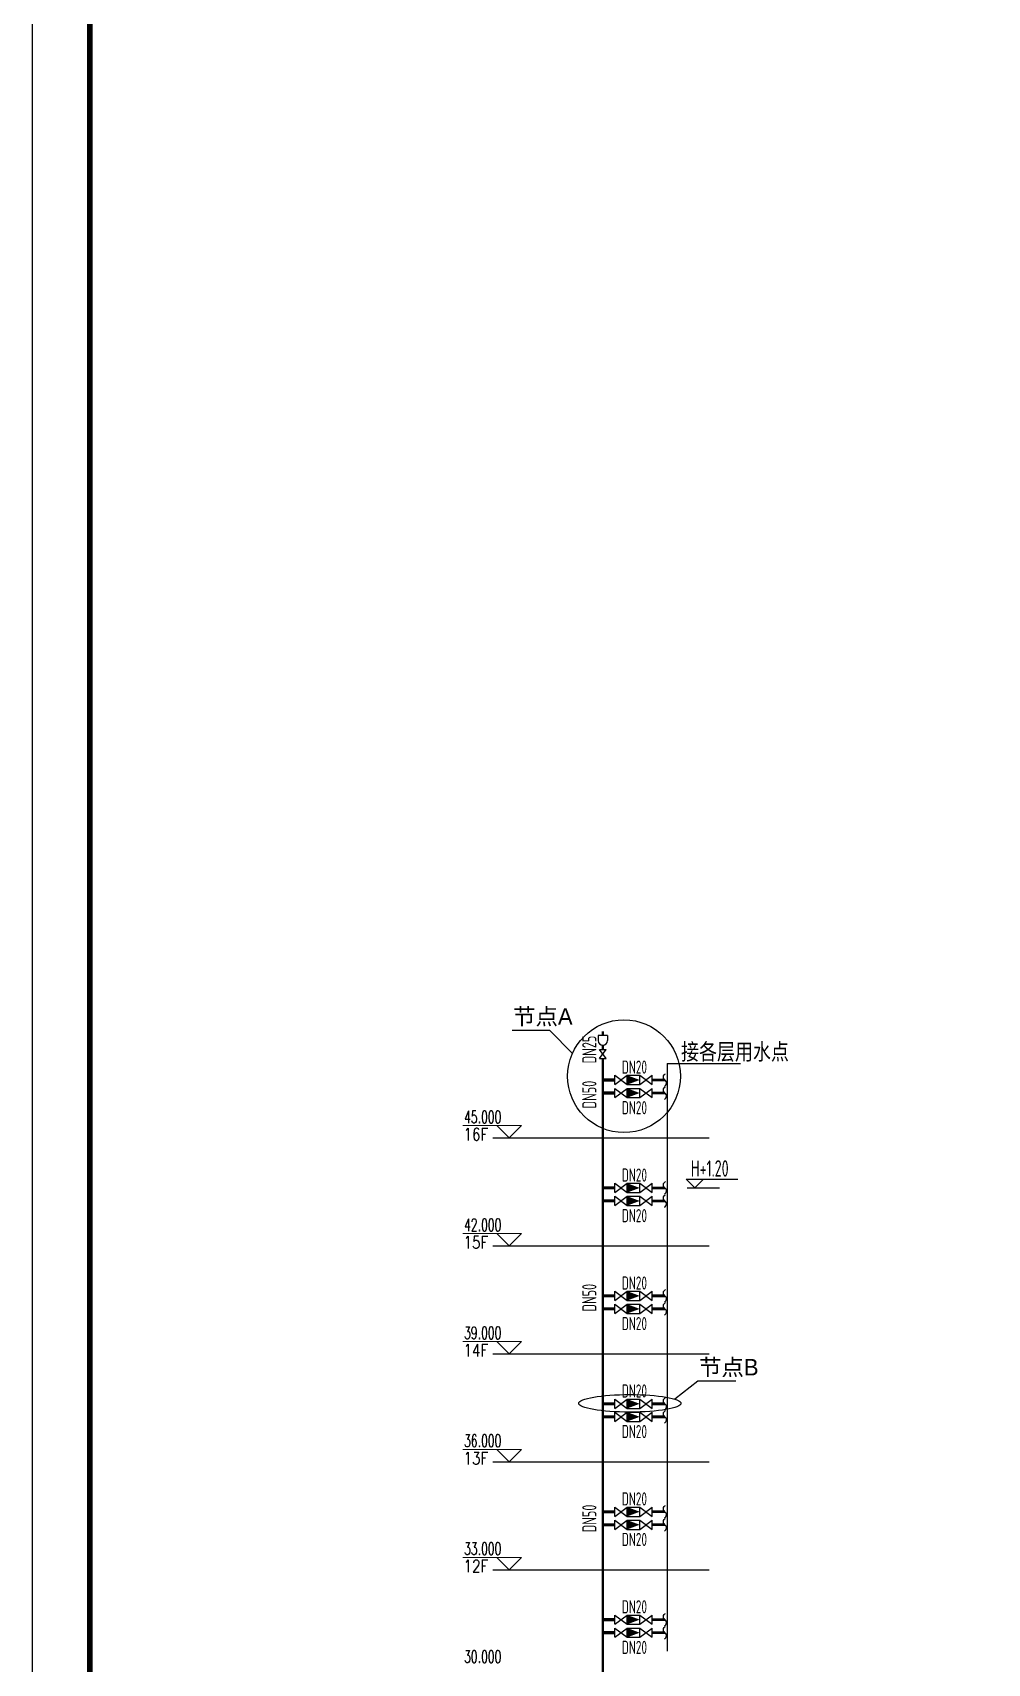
# Model space of a CAD drawing. Header units: millimetres. Extents: x 10779125 to 11142123, y -372083 to -144871.
# Drawn here: x 10874942 to 10891641, y -314739 to -286214 of the extents above; entities that cross this region are included whole.
import ezdxf
from ezdxf.enums import TextEntityAlignment as Align

# ---------------------------------------------------------------- set-up
doc = ezdxf.new("R2010")
doc.units = ezdxf.units.MM
doc.header["$LTSCALE"] = 1000
doc.header["$MEASUREMENT"] = 0
doc.layers.get('0').update_dxf_attribs({"color": 255, "linetype": 'CONTINUOUS'})
for name, color, linetype in [('_标注', 7, 'CONTINUOUS'), ('JG', 1, 'CONTINUOUS'), ('TWT', 7, 'CONTINUOUS'), ('TWT_TEXT', 7, 'CONTINUOUS'), ('W-OTHERS02', 7, 'CONTINUOUS'), ('WW_PJ', 7, 'CONTINUOUS'), ('喷淋', 6, 'CONTINUOUS'), ('消防', 3, 'CONTINUOUS')]:
    doc.layers.add(name, color=color, linetype=linetype)
doc.layers.add('TWT_ELEV', color=3, linetype='CONTINUOUS', lineweight=15)
doc.styles.add('_TWT_DIM', font='SIMPLEX', dxfattribs={"width": 0.8, "height": 3.5, "bigfont": 'HZTXT'})
doc.styles.add('_TWT_DIM_ELE', font='SIMPLEX', dxfattribs={"width": 0.8, "height": 3.5, "bigfont": 'HZTXT'})
doc.styles.add('gps_hz', font='tssdeng.shx', dxfattribs={"width": 0.7, "bigfont": 'tssdchn.shx'})
doc.styles.get("Standard").update_dxf_attribs({"font": 'symbol.ttf'})

# ---------------------------------------------------------------- blocks, each defined once
blk = doc.blocks.new('tk')
blk.add_lwpolyline([(3470009, -88473), (3470009, -4373), (3529409, -4373), (3529409, -88473)], close=True)
at = {"const_width": 100}
blk.add_lwpolyline([(3528409, -6873), (3528409, -87473), (3471009, -87473), (3471009, -6873)], close=True, dxfattribs=at)
blk = doc.blocks.new('$DGFH')
blk.add_lwpolyline([(0.07, -1.01, -0.575183), (0, 0, 0.604745), (-0.11, 1.01, 16.924828)], format="xyb")

msp = doc.modelspace()

# ---------------------------------------------------------------- linework, layer by layer
at = {"color": 2}
for p, q in [((10883987.4, -303666.8), (10883326.9, -303666.8)), ((10883987.4, -303666.8), (10884382.1, -304071.3)), ((10886579, -309801.3), (10886173.1, -310117)), ((10887239.5, -309801.3), (10886579, -309801.3))]:
    msp.add_line(p, q, dxfattribs=at)
for p, q in [((10886037.3, -304246.1), (10887322.5, -304246.1)), ((10886037.3, -304246.1), (10886037.3, -314525)), ((10886391.3, -306422.5), (10886952.9, -306422.5))]:
    msp.add_line(p, q)
msp.add_circle((10885284.5, -304468.4), 986, dxfattribs=at)
at = {"layer": '_标注', "color": 2}
msp.add_ellipse((10885387.1, -310190.6), major_axis=(894.4, 0), ratio=0.1722808, dxfattribs=at)
at = {"layer": 'JG'}
for points, const_width in [([(10884915.4, -303757.6), (10884915.4, -303682.8)], 40.1), ([(10884915.4, -303998.5), (10884915.4, -303926.7)], 40.1), ([(10884915.4, -304159), (10884915.4, -333397.2)], 40.1), ([(10884913.9, -304534.5), (10885126.2, -304534.5)], 54.2), ([(10885776.4, -304534.5), (10886000.3, -304534.5)], 48.8), ([(10884913.9, -304762.5), (10885126.2, -304762.5)], 54.2), ([(10885776.4, -304762.5), (10886000.3, -304762.5)], 48.8), ([(10884913.9, -306422.5), (10885126.2, -306422.5)], 54.2), ([(10884913.9, -306650.5), (10885126.2, -306650.5)], 54.2), ([(10885776.4, -306422.5), (10886000.3, -306422.5)], 48.8), ([(10885776.4, -306650.5), (10886000.3, -306650.5)], 48.8), ([(10884913.9, -308310.5), (10885126.2, -308310.5)], 54.2), ([(10885776.4, -308310.5), (10886000.3, -308310.5)], 48.8), ([(10884913.9, -308538.5), (10885126.2, -308538.5)], 54.2), ([(10885776.4, -308538.5), (10886000.3, -308538.5)], 48.8), ([(10884913.9, -310198.5), (10885126.2, -310198.5)], 54.2), ([(10885776.4, -310198.5), (10886000.3, -310198.5)], 48.8), ([(10884913.9, -310426.5), (10885126.2, -310426.5)], 54.2), ([(10885776.4, -310426.5), (10886000.3, -310426.5)], 48.8), ([(10884913.9, -312086.5), (10885126.2, -312086.5)], 54.2), ([(10885776.4, -312086.5), (10886000.3, -312086.5)], 48.8), ([(10884913.9, -312314.5), (10885126.2, -312314.5)], 54.2), ([(10885776.4, -312314.5), (10886000.3, -312314.5)], 48.8), ([(10884913.9, -313974.5), (10885126.2, -313974.5)], 54.2), ([(10885776.4, -313974.5), (10886000.3, -313974.5)], 48.8), ([(10884913.9, -314202.5), (10885126.2, -314202.5)], 54.2), ([(10885776.4, -314202.5), (10886000.3, -314202.5)], 48.8)]:
    msp.add_lwpolyline(points, dxfattribs=dict(at, const_width=const_width))
at = {"layer": 'TWT', "color": 8}
for p, q in [((10882988.2, -305548.8), (10886774.7, -305548.8)), ((10882988.2, -307436.8), (10886774.7, -307436.8)), ((10882988.2, -309324.8), (10886774.7, -309324.8)), ((10882988.2, -311212.8), (10886774.7, -311212.8)), ((10882988.2, -313100.8), (10886774.7, -313100.8))]:
    msp.add_line(p, q, dxfattribs=at)
at = {"layer": 'TWT_ELEV'}
for p, q in [((10883494.4, -305332.8), (10882466.9, -305332.8)), ((10883278.4, -305548.8), (10883062.4, -305332.8)), ((10883278.4, -305548.8), (10883494.4, -305332.8)), ((10883494.4, -307220.8), (10882466.9, -307220.8)), ((10883278.4, -307436.8), (10883062.4, -307220.8)), ((10883278.4, -307436.8), (10883494.4, -307220.8)), ((10883494.4, -309108.8), (10882466.9, -309108.8)), ((10883278.4, -309324.8), (10883062.4, -309108.8)), ((10883278.4, -309324.8), (10883494.4, -309108.8)), ((10883494.4, -310996.8), (10882466.9, -310996.8)), ((10883278.4, -311212.8), (10883062.4, -310996.8)), ((10883278.4, -311212.8), (10883494.4, -310996.8)), ((10883494.4, -312884.8), (10882466.9, -312884.8)), ((10883278.4, -313100.8), (10883062.4, -312884.8)), ((10883278.4, -313100.8), (10883494.4, -312884.8))]:
    msp.add_line(p, q, dxfattribs=at)
at = {"layer": 'W-OTHERS02', "color": 0}
for p, q in [((10886523.4, -306422.5), (10886370.6, -306269.7)), ((10886370.6, -306269.7), (10887258.2, -306269.7)), ((10886523.4, -306422.5), (10886370.6, -306269.7)), ((10886370.6, -306269.7), (10887275.8, -306269.7)), ((10886523.4, -306422.5), (10886676.1, -306269.7)), ((10886523.4, -306422.5), (10886676.1, -306269.7))]:
    msp.add_line(p, q, dxfattribs=at)
at = {"layer": '喷淋'}
for p, q in [((10884975.6, -304159), (10884855.2, -303998.5)), ((10884855.2, -304159), (10884975.6, -303998.5)), ((10884855.2, -303998.5), (10884975.6, -303998.5)), ((10884855.2, -304159), (10884975.6, -304159)), ((10885126.2, -304615.8), (10885126.2, -304453.2)), ((10885126.2, -304615.8), (10885342.9, -304453.2)), ((10885126.2, -304453.2), (10885342.9, -304615.8)), ((10885342.9, -304453.2), (10885559.6, -304453.2)), ((10885342.9, -304615.8), (10885342.9, -304453.2)), ((10885342.9, -304615.8), (10885342.9, -304453.2)), ((10885342.9, -304615.8), (10885342.9, -304453.2)), ((10885342.9, -304615.8), (10885342.9, -304453.2)), ((10885342.9, -304615.8), (10885342.9, -304453.2)), ((10885342.9, -304615.8), (10885342.9, -304453.2)), ((10885342.9, -304615.8), (10885342.9, -304453.2)), ((10885342.9, -304615.8), (10885342.9, -304453.2)), ((10885342.9, -304615.8), (10885342.9, -304453.2)), ((10885342.9, -304615.8), (10885559.6, -304615.8)), ((10885559.6, -304615.8), (10885559.6, -304453.2)), ((10885559.6, -304615.8), (10885559.6, -304453.2)), ((10885559.6, -304615.8), (10885776.4, -304453.2)), ((10885559.6, -304453.2), (10885776.4, -304615.8)), ((10885776.4, -304615.8), (10885776.4, -304453.2)), ((10885776.4, -304615.8), (10885776.4, -304453.2)), ((10885776.4, -304615.8), (10885776.4, -304453.2)), ((10885776.4, -304615.8), (10885776.4, -304453.2)), ((10885776.4, -304615.8), (10885776.4, -304453.2)), ((10885776.4, -304615.8), (10885776.4, -304453.2)), ((10885776.4, -304615.8), (10885776.4, -304453.2)), ((10885776.4, -304615.8), (10885776.4, -304453.2)), ((10885776.4, -304615.8), (10885776.4, -304453.2)), ((10885126.2, -304843.7), (10885126.2, -304681.2)), ((10885126.2, -304843.7), (10885342.9, -304681.2)), ((10885126.2, -304681.2), (10885342.9, -304843.7)), ((10885342.9, -304681.2), (10885559.6, -304681.2)), ((10885342.9, -304843.7), (10885342.9, -304681.2)), ((10885342.9, -304843.7), (10885342.9, -304681.2)), ((10885342.9, -304843.7), (10885342.9, -304681.2)), ((10885342.9, -304843.7), (10885342.9, -304681.2)), ((10885342.9, -304843.7), (10885342.9, -304681.2)), ((10885342.9, -304843.7), (10885342.9, -304681.2)), ((10885342.9, -304843.7), (10885342.9, -304681.2)), ((10885342.9, -304843.7), (10885342.9, -304681.2)), ((10885342.9, -304843.7), (10885342.9, -304681.2)), ((10885342.9, -304843.7), (10885559.6, -304843.7)), ((10885559.6, -304843.7), (10885559.6, -304681.2)), ((10885559.6, -304843.7), (10885559.6, -304681.2)), ((10885559.6, -304843.7), (10885776.4, -304681.2)), ((10885559.6, -304681.2), (10885776.4, -304843.7)), ((10885776.4, -304843.7), (10885776.4, -304681.2)), ((10885776.4, -304843.7), (10885776.4, -304681.2)), ((10885776.4, -304843.7), (10885776.4, -304681.2)), ((10885776.4, -304843.7), (10885776.4, -304681.2)), ((10885776.4, -304843.7), (10885776.4, -304681.2)), ((10885776.4, -304843.7), (10885776.4, -304681.2)), ((10885776.4, -304843.7), (10885776.4, -304681.2)), ((10885776.4, -304843.7), (10885776.4, -304681.2)), ((10885776.4, -304843.7), (10885776.4, -304681.2)), ((10885126.2, -306503.8), (10885126.2, -306341.2)), ((10885126.2, -306503.8), (10885342.9, -306341.2)), ((10885126.2, -306341.2), (10885342.9, -306503.8)), ((10885342.9, -306341.2), (10885559.6, -306341.2)), ((10885342.9, -306503.8), (10885342.9, -306341.2)), ((10885342.9, -306503.8), (10885342.9, -306341.2)), ((10885342.9, -306503.8), (10885342.9, -306341.2)), ((10885342.9, -306503.8), (10885342.9, -306341.2)), ((10885342.9, -306503.8), (10885342.9, -306341.2)), ((10885342.9, -306503.8), (10885342.9, -306341.2)), ((10885342.9, -306503.8), (10885342.9, -306341.2)), ((10885342.9, -306503.8), (10885342.9, -306341.2)), ((10885342.9, -306503.8), (10885342.9, -306341.2)), ((10885559.6, -306503.8), (10885559.6, -306341.2)), ((10885559.6, -306503.8), (10885559.6, -306341.2)), ((10885559.6, -306503.8), (10885776.4, -306341.2)), ((10885559.6, -306341.2), (10885776.4, -306503.8)), ((10885776.4, -306503.8), (10885776.4, -306341.2)), ((10885776.4, -306503.8), (10885776.4, -306341.2)), ((10885776.4, -306503.8), (10885776.4, -306341.2)), ((10885776.4, -306503.8), (10885776.4, -306341.2)), ((10885776.4, -306503.8), (10885776.4, -306341.2)), ((10885776.4, -306503.8), (10885776.4, -306341.2)), ((10885776.4, -306503.8), (10885776.4, -306341.2)), ((10885776.4, -306503.8), (10885776.4, -306341.2)), ((10885776.4, -306503.8), (10885776.4, -306341.2)), ((10885126.2, -306731.7), (10885126.2, -306569.2)), ((10885126.2, -306731.7), (10885342.9, -306569.2)), ((10885126.2, -306569.2), (10885342.9, -306731.7)), ((10885342.9, -306503.8), (10885559.6, -306503.8)), ((10885342.9, -306569.2), (10885559.6, -306569.2)), ((10885342.9, -306731.7), (10885342.9, -306569.2)), ((10885342.9, -306731.7), (10885342.9, -306569.2)), ((10885342.9, -306731.7), (10885342.9, -306569.2)), ((10885342.9, -306731.7), (10885342.9, -306569.2)), ((10885342.9, -306731.7), (10885342.9, -306569.2)), ((10885342.9, -306731.7), (10885342.9, -306569.2)), ((10885342.9, -306731.7), (10885342.9, -306569.2)), ((10885342.9, -306731.7), (10885342.9, -306569.2)), ((10885342.9, -306731.7), (10885342.9, -306569.2)), ((10885559.6, -306731.7), (10885559.6, -306569.2)), ((10885559.6, -306731.7), (10885559.6, -306569.2)), ((10885559.6, -306731.7), (10885776.4, -306569.2)), ((10885559.6, -306569.2), (10885776.4, -306731.7)), ((10885776.4, -306731.7), (10885776.4, -306569.2)), ((10885776.4, -306731.7), (10885776.4, -306569.2)), ((10885776.4, -306731.7), (10885776.4, -306569.2)), ((10885776.4, -306731.7), (10885776.4, -306569.2)), ((10885776.4, -306731.7), (10885776.4, -306569.2)), ((10885776.4, -306731.7), (10885776.4, -306569.2)), ((10885776.4, -306731.7), (10885776.4, -306569.2)), ((10885776.4, -306731.7), (10885776.4, -306569.2)), ((10885776.4, -306731.7), (10885776.4, -306569.2)), ((10885342.9, -306731.7), (10885559.6, -306731.7)), ((10885126.2, -308391.8), (10885126.2, -308229.2)), ((10885126.2, -308391.8), (10885342.9, -308229.2)), ((10885126.2, -308229.2), (10885342.9, -308391.8)), ((10885342.9, -308229.2), (10885559.6, -308229.2)), ((10885342.9, -308391.8), (10885342.9, -308229.2)), ((10885342.9, -308391.8), (10885342.9, -308229.2)), ((10885342.9, -308391.8), (10885342.9, -308229.2)), ((10885342.9, -308391.8), (10885342.9, -308229.2)), ((10885342.9, -308391.8), (10885342.9, -308229.2)), ((10885342.9, -308391.8), (10885342.9, -308229.2)), ((10885342.9, -308391.8), (10885342.9, -308229.2)), ((10885342.9, -308391.8), (10885342.9, -308229.2)), ((10885342.9, -308391.8), (10885342.9, -308229.2)), ((10885559.6, -308391.8), (10885559.6, -308229.2)), ((10885559.6, -308391.8), (10885559.6, -308229.2)), ((10885559.6, -308391.8), (10885776.4, -308229.2)), ((10885559.6, -308229.2), (10885776.4, -308391.8)), ((10885776.4, -308391.8), (10885776.4, -308229.2)), ((10885776.4, -308391.8), (10885776.4, -308229.2)), ((10885776.4, -308391.8), (10885776.4, -308229.2)), ((10885776.4, -308391.8), (10885776.4, -308229.2)), ((10885776.4, -308391.8), (10885776.4, -308229.2)), ((10885776.4, -308391.8), (10885776.4, -308229.2)), ((10885776.4, -308391.8), (10885776.4, -308229.2)), ((10885776.4, -308391.8), (10885776.4, -308229.2)), ((10885776.4, -308391.8), (10885776.4, -308229.2)), ((10885126.2, -308619.7), (10885126.2, -308457.2)), ((10885126.2, -308619.7), (10885342.9, -308457.2)), ((10885126.2, -308457.2), (10885342.9, -308619.7)), ((10885342.9, -308391.8), (10885559.6, -308391.8)), ((10885342.9, -308457.2), (10885559.6, -308457.2)), ((10885342.9, -308619.7), (10885342.9, -308457.2)), ((10885342.9, -308619.7), (10885342.9, -308457.2)), ((10885342.9, -308619.7), (10885342.9, -308457.2)), ((10885342.9, -308619.7), (10885342.9, -308457.2)), ((10885342.9, -308619.7), (10885342.9, -308457.2)), ((10885342.9, -308619.7), (10885342.9, -308457.2)), ((10885342.9, -308619.7), (10885342.9, -308457.2)), ((10885342.9, -308619.7), (10885342.9, -308457.2)), ((10885342.9, -308619.7), (10885342.9, -308457.2)), ((10885342.9, -308619.7), (10885559.6, -308619.7)), ((10885559.6, -308619.7), (10885559.6, -308457.2)), ((10885559.6, -308619.7), (10885559.6, -308457.2)), ((10885559.6, -308619.7), (10885776.4, -308457.2)), ((10885559.6, -308457.2), (10885776.4, -308619.7)), ((10885776.4, -308619.7), (10885776.4, -308457.2)), ((10885776.4, -308619.7), (10885776.4, -308457.2)), ((10885776.4, -308619.7), (10885776.4, -308457.2)), ((10885776.4, -308619.7), (10885776.4, -308457.2)), ((10885776.4, -308619.7), (10885776.4, -308457.2)), ((10885776.4, -308619.7), (10885776.4, -308457.2)), ((10885776.4, -308619.7), (10885776.4, -308457.2)), ((10885776.4, -308619.7), (10885776.4, -308457.2)), ((10885776.4, -308619.7), (10885776.4, -308457.2)), ((10885126.2, -310279.8), (10885126.2, -310117.2)), ((10885126.2, -310279.8), (10885342.9, -310117.2)), ((10885126.2, -310117.2), (10885342.9, -310279.8)), ((10885126.2, -310507.7), (10885126.2, -310345.2)), ((10885126.2, -310507.7), (10885342.9, -310345.2)), ((10885126.2, -310345.2), (10885342.9, -310507.7)), ((10885342.9, -310117.2), (10885559.6, -310117.2)), ((10885342.9, -310279.8), (10885342.9, -310117.2)), ((10885342.9, -310279.8), (10885342.9, -310117.2)), ((10885342.9, -310279.8), (10885342.9, -310117.2)), ((10885342.9, -310279.8), (10885342.9, -310117.2)), ((10885342.9, -310279.8), (10885342.9, -310117.2)), ((10885342.9, -310279.8), (10885342.9, -310117.2)), ((10885342.9, -310279.8), (10885342.9, -310117.2)), ((10885342.9, -310279.8), (10885342.9, -310117.2)), ((10885342.9, -310279.8), (10885342.9, -310117.2)), ((10885342.9, -310279.8), (10885559.6, -310279.8)), ((10885342.9, -310345.2), (10885559.6, -310345.2)), ((10885342.9, -310507.7), (10885342.9, -310345.2)), ((10885342.9, -310507.7), (10885342.9, -310345.2)), ((10885342.9, -310507.7), (10885342.9, -310345.2)), ((10885342.9, -310507.7), (10885342.9, -310345.2)), ((10885342.9, -310507.7), (10885342.9, -310345.2)), ((10885342.9, -310507.7), (10885342.9, -310345.2)), ((10885342.9, -310507.7), (10885342.9, -310345.2)), ((10885342.9, -310507.7), (10885342.9, -310345.2)), ((10885342.9, -310507.7), (10885342.9, -310345.2)), ((10885559.6, -310279.8), (10885559.6, -310117.2)), ((10885559.6, -310279.8), (10885559.6, -310117.2)), ((10885559.6, -310279.8), (10885776.4, -310117.2)), ((10885559.6, -310117.2), (10885776.4, -310279.8)), ((10885559.6, -310507.7), (10885559.6, -310345.2)), ((10885559.6, -310507.7), (10885559.6, -310345.2)), ((10885559.6, -310507.7), (10885776.4, -310345.2)), ((10885559.6, -310345.2), (10885776.4, -310507.7)), ((10885776.4, -310279.8), (10885776.4, -310117.2)), ((10885776.4, -310279.8), (10885776.4, -310117.2)), ((10885776.4, -310279.8), (10885776.4, -310117.2)), ((10885776.4, -310279.8), (10885776.4, -310117.2)), ((10885776.4, -310279.8), (10885776.4, -310117.2)), ((10885776.4, -310279.8), (10885776.4, -310117.2)), ((10885776.4, -310279.8), (10885776.4, -310117.2)), ((10885776.4, -310279.8), (10885776.4, -310117.2)), ((10885776.4, -310279.8), (10885776.4, -310117.2)), ((10885776.4, -310507.7), (10885776.4, -310345.2)), ((10885776.4, -310507.7), (10885776.4, -310345.2)), ((10885776.4, -310507.7), (10885776.4, -310345.2)), ((10885776.4, -310507.7), (10885776.4, -310345.2)), ((10885776.4, -310507.7), (10885776.4, -310345.2)), ((10885776.4, -310507.7), (10885776.4, -310345.2)), ((10885776.4, -310507.7), (10885776.4, -310345.2)), ((10885776.4, -310507.7), (10885776.4, -310345.2)), ((10885776.4, -310507.7), (10885776.4, -310345.2)), ((10885342.9, -310507.7), (10885559.6, -310507.7)), ((10885126.2, -312167.8), (10885126.2, -312005.2)), ((10885126.2, -312167.8), (10885342.9, -312005.2)), ((10885126.2, -312005.2), (10885342.9, -312167.8)), ((10885342.9, -312005.2), (10885559.6, -312005.2)), ((10885342.9, -312167.8), (10885342.9, -312005.2)), ((10885342.9, -312167.8), (10885342.9, -312005.2)), ((10885342.9, -312167.8), (10885342.9, -312005.2)), ((10885342.9, -312167.8), (10885342.9, -312005.2)), ((10885342.9, -312167.8), (10885342.9, -312005.2)), ((10885342.9, -312167.8), (10885342.9, -312005.2)), ((10885342.9, -312167.8), (10885342.9, -312005.2)), ((10885342.9, -312167.8), (10885342.9, -312005.2)), ((10885342.9, -312167.8), (10885342.9, -312005.2)), ((10885559.6, -312167.8), (10885559.6, -312005.2)), ((10885559.6, -312167.8), (10885559.6, -312005.2)), ((10885559.6, -312167.8), (10885776.4, -312005.2)), ((10885559.6, -312005.2), (10885776.4, -312167.8)), ((10885776.4, -312167.8), (10885776.4, -312005.2)), ((10885776.4, -312167.8), (10885776.4, -312005.2)), ((10885776.4, -312167.8), (10885776.4, -312005.2)), ((10885776.4, -312167.8), (10885776.4, -312005.2)), ((10885776.4, -312167.8), (10885776.4, -312005.2)), ((10885776.4, -312167.8), (10885776.4, -312005.2)), ((10885776.4, -312167.8), (10885776.4, -312005.2)), ((10885776.4, -312167.8), (10885776.4, -312005.2)), ((10885776.4, -312167.8), (10885776.4, -312005.2)), ((10885126.2, -312395.7), (10885126.2, -312233.2)), ((10885126.2, -312395.7), (10885342.9, -312233.2)), ((10885126.2, -312233.2), (10885342.9, -312395.7)), ((10885342.9, -312167.8), (10885559.6, -312167.8)), ((10885342.9, -312233.2), (10885559.6, -312233.2)), ((10885342.9, -312395.7), (10885342.9, -312233.2)), ((10885342.9, -312395.7), (10885342.9, -312233.2)), ((10885342.9, -312395.7), (10885342.9, -312233.2)), ((10885342.9, -312395.7), (10885342.9, -312233.2)), ((10885342.9, -312395.7), (10885342.9, -312233.2)), ((10885342.9, -312395.7), (10885342.9, -312233.2)), ((10885342.9, -312395.7), (10885342.9, -312233.2)), ((10885342.9, -312395.7), (10885342.9, -312233.2)), ((10885342.9, -312395.7), (10885342.9, -312233.2)), ((10885559.6, -312395.7), (10885559.6, -312233.2)), ((10885559.6, -312395.7), (10885559.6, -312233.2)), ((10885559.6, -312395.7), (10885776.4, -312233.2)), ((10885559.6, -312233.2), (10885776.4, -312395.7)), ((10885776.4, -312395.7), (10885776.4, -312233.2)), ((10885776.4, -312395.7), (10885776.4, -312233.2)), ((10885776.4, -312395.7), (10885776.4, -312233.2)), ((10885776.4, -312395.7), (10885776.4, -312233.2)), ((10885776.4, -312395.7), (10885776.4, -312233.2)), ((10885776.4, -312395.7), (10885776.4, -312233.2)), ((10885776.4, -312395.7), (10885776.4, -312233.2)), ((10885776.4, -312395.7), (10885776.4, -312233.2)), ((10885776.4, -312395.7), (10885776.4, -312233.2)), ((10885342.9, -312395.7), (10885559.6, -312395.7)), ((10885126.2, -314055.8), (10885126.2, -313893.2)), ((10885126.2, -314055.8), (10885342.9, -313893.2)), ((10885126.2, -313893.2), (10885342.9, -314055.8)), ((10885342.9, -313893.2), (10885559.6, -313893.2)), ((10885342.9, -314055.8), (10885342.9, -313893.2)), ((10885342.9, -314055.8), (10885342.9, -313893.2)), ((10885342.9, -314055.8), (10885342.9, -313893.2)), ((10885342.9, -314055.8), (10885342.9, -313893.2)), ((10885342.9, -314055.8), (10885342.9, -313893.2)), ((10885342.9, -314055.8), (10885342.9, -313893.2)), ((10885342.9, -314055.8), (10885342.9, -313893.2)), ((10885342.9, -314055.8), (10885342.9, -313893.2)), ((10885342.9, -314055.8), (10885342.9, -313893.2)), ((10885342.9, -314055.8), (10885559.6, -314055.8)), ((10885559.6, -314055.8), (10885559.6, -313893.2)), ((10885559.6, -314055.8), (10885559.6, -313893.2)), ((10885559.6, -314055.8), (10885776.4, -313893.2)), ((10885559.6, -313893.2), (10885776.4, -314055.8)), ((10885776.4, -314055.8), (10885776.4, -313893.2)), ((10885776.4, -314055.8), (10885776.4, -313893.2)), ((10885776.4, -314055.8), (10885776.4, -313893.2)), ((10885776.4, -314055.8), (10885776.4, -313893.2)), ((10885776.4, -314055.8), (10885776.4, -313893.2)), ((10885776.4, -314055.8), (10885776.4, -313893.2)), ((10885776.4, -314055.8), (10885776.4, -313893.2)), ((10885776.4, -314055.8), (10885776.4, -313893.2)), ((10885776.4, -314055.8), (10885776.4, -313893.2)), ((10885126.2, -314283.7), (10885126.2, -314121.2)), ((10885126.2, -314283.7), (10885342.9, -314121.2)), ((10885126.2, -314121.2), (10885342.9, -314283.7)), ((10885342.9, -314121.2), (10885559.6, -314121.2)), ((10885342.9, -314283.7), (10885342.9, -314121.2)), ((10885342.9, -314283.7), (10885342.9, -314121.2)), ((10885342.9, -314283.7), (10885342.9, -314121.2)), ((10885342.9, -314283.7), (10885342.9, -314121.2)), ((10885342.9, -314283.7), (10885342.9, -314121.2)), ((10885342.9, -314283.7), (10885342.9, -314121.2)), ((10885342.9, -314283.7), (10885342.9, -314121.2)), ((10885342.9, -314283.7), (10885342.9, -314121.2)), ((10885342.9, -314283.7), (10885342.9, -314121.2)), ((10885342.9, -314283.7), (10885559.6, -314283.7)), ((10885559.6, -314283.7), (10885559.6, -314121.2)), ((10885559.6, -314283.7), (10885559.6, -314121.2)), ((10885559.6, -314283.7), (10885776.4, -314121.2)), ((10885559.6, -314121.2), (10885776.4, -314283.7)), ((10885776.4, -314283.7), (10885776.4, -314121.2)), ((10885776.4, -314283.7), (10885776.4, -314121.2)), ((10885776.4, -314283.7), (10885776.4, -314121.2)), ((10885776.4, -314283.7), (10885776.4, -314121.2)), ((10885776.4, -314283.7), (10885776.4, -314121.2)), ((10885776.4, -314283.7), (10885776.4, -314121.2)), ((10885776.4, -314283.7), (10885776.4, -314121.2)), ((10885776.4, -314283.7), (10885776.4, -314121.2)), ((10885776.4, -314283.7), (10885776.4, -314121.2))]:
    msp.add_line(p, q, dxfattribs=at)
for points in [[(10885342.9, -304453.2), (10885559.6, -304534.5), (10885342.9, -304615.8)], [(10885342.9, -304681.2), (10885559.6, -304762.5), (10885342.9, -304843.7)], [(10885342.9, -306341.2), (10885559.6, -306422.5), (10885342.9, -306503.8)], [(10885342.9, -306569.2), (10885559.6, -306650.5), (10885342.9, -306731.7)], [(10885342.9, -308229.2), (10885559.6, -308310.5), (10885342.9, -308391.8)], [(10885342.9, -308457.2), (10885559.6, -308538.5), (10885342.9, -308619.7)], [(10885342.9, -310117.2), (10885559.6, -310198.5), (10885342.9, -310279.8)], [(10885342.9, -310345.2), (10885559.6, -310426.5), (10885342.9, -310507.7)], [(10885342.9, -312005.2), (10885559.6, -312086.5), (10885342.9, -312167.8)], [(10885342.9, -312233.2), (10885559.6, -312314.5), (10885342.9, -312395.7)], [(10885342.9, -313893.2), (10885559.6, -313974.5), (10885342.9, -314055.8)], [(10885342.9, -314121.2), (10885559.6, -314202.5), (10885342.9, -314283.7)]]:
    msp.add_solid(points, dxfattribs=at)
at = {"layer": '消防'}
for p, q in [((10884995.7, -303757.6), (10884835.2, -303757.6)), ((10884835.2, -303757.6), (10884835.2, -303846.5)), ((10884995.7, -303757.6), (10884995.7, -303846.5))]:
    msp.add_line(p, q, dxfattribs=at)
msp.add_arc((10884915.4, -303846.5), 80.3, 180, 0, dxfattribs=at)

# ---------------------------------------------------------------- block references
at = {"layer": '_标注'}
msp.add_blockref('tk', (7404932.6, -260359.8), dxfattribs=at)
at = {"layer": 'WW_PJ', "xscale": -108.3678911998868, "yscale": 108.3678911998868, "zscale": 108.3678911992535}
for p in [(10886000.3, -304534.5), (10886000.3, -304762.5), (10886000.3, -306422.5), (10886000.3, -306650.5), (10886000.3, -308310.5), (10886000.3, -308538.5), (10886000.3, -310198.5), (10886000.3, -310426.5), (10886000.3, -312086.5), (10886000.3, -312314.5), (10886000.3, -313974.5), (10886000.3, -314202.5)]:
    msp.add_blockref('$DGFH', p, dxfattribs=at)

# ---------------------------------------------------------------- texts
at = {"width": 0.8}
msp.add_text('接各层用水点', height=288, dxfattribs=at).set_placement((10886283, -304182.6))
at = {"layer": '_标注', "color": 2}
for s, p in [('节点A', (10883343.8, -303567.7)), ('节点B', (10886596, -309702.2))]:
    msp.add_text(s, height=288, dxfattribs=at).set_placement(p)
at = {"layer": '_标注', "style": 'gps_hz', "width": 0.65}
for s, p in [('DN25', (10884803.4, -304002.2)), ('DN50', (10884803.4, -304790.9)), ('DN50', (10884803.4, -308343.6)), ('DN50', (10884803.4, -312204.9))]:
    msp.add_text(s, height=250, rotation=90, dxfattribs=at).set_placement(p, align=Align.CENTER)
for p in [(10885246.7, -304424.7), (10885246.7, -305134.5), (10885246.7, -306312.7), (10885246.7, -307022.5), (10885246.7, -308200.7), (10885246.7, -308910.5), (10885246.7, -310088.7), (10885246.7, -310798.5), (10885246.7, -311976.7), (10885246.7, -312686.5), (10885246.7, -313864.7), (10885246.7, -314574.5)]:
    msp.add_text('DN20', height=230, dxfattribs=at).set_placement(p)
msp.add_text('H+1.20', height=288, rotation=0, dxfattribs=at).set_placement((10886453, -306225.5))
at = {"layer": 'TWT_ELEV', "color": 7, "style": '_TWT_DIM_ELE', "width": 0.64}
for s, p in [('45.000', (10882488.5, -305289.6)), ('42.000', (10882488.5, -307177.6)), ('39.000', (10882488.5, -309065.6)), ('36.000', (10882488.5, -310953.6)), ('33.000', (10882488.5, -312841.6)), ('30.000', (10882488.5, -314729.6))]:
    msp.add_text(s, height=216, dxfattribs=at).set_placement(p)
at = {"layer": 'TWT_TEXT', "style": '_TWT_DIM', "width": 0.8}
for s, p in [('16F', (10882479, -305594.6)), ('15F', (10882479, -307482.6)), ('14F', (10882479, -309370.6)), ('13F', (10882479, -311258.6)), ('12F', (10882479, -313146.6))]:
    msp.add_text(s, height=216, dxfattribs=at).set_placement(p)

doc.saveas('drawing.dxf')
